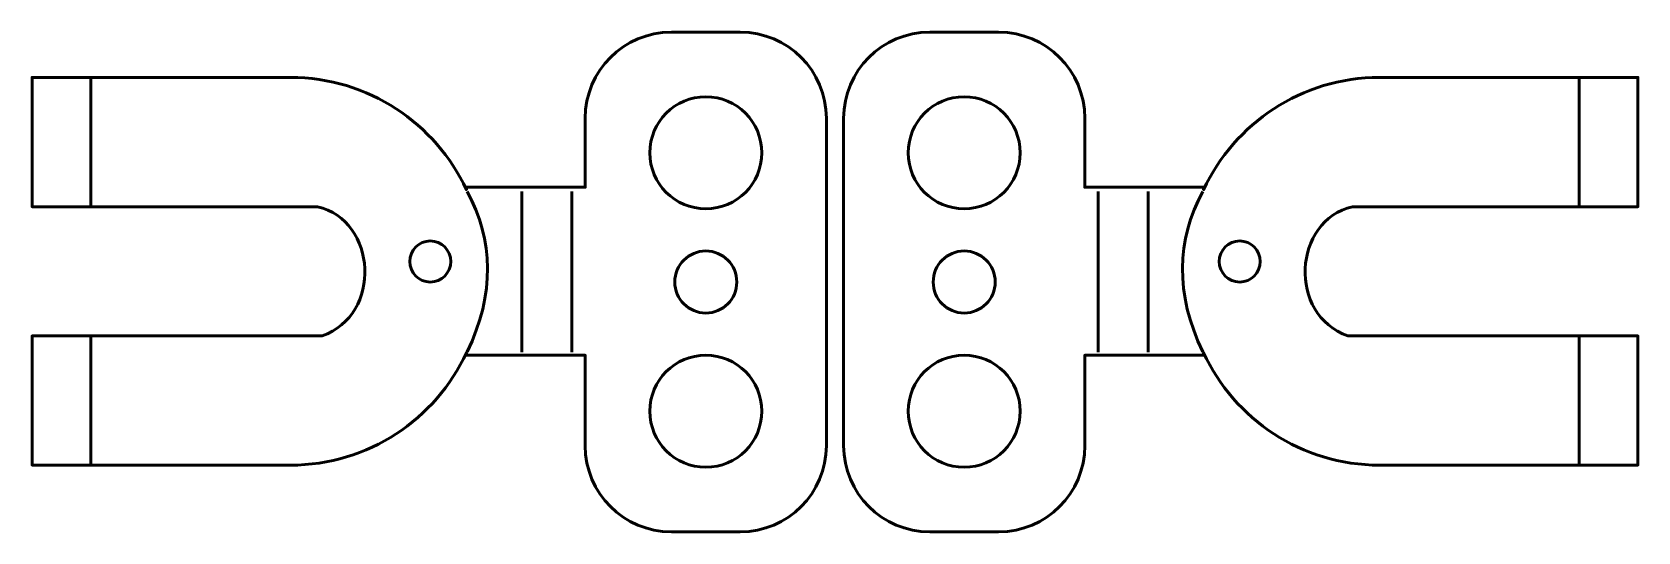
# Model space of a CAD drawing. Header units: centimetres. Extents: x -14.66 to -5.34, y -11.45 to -8.55.
import ezdxf

# ---------------------------------------------------------------- set-up
doc = ezdxf.new("R2010")
doc.units = ezdxf.units.CM
doc.header["$MEASUREMENT"] = 0
doc.layers.add('Layer 1', color=7, linetype='Continuous')

msp = doc.modelspace()

# ---------------------------------------------------------------- linework, layer by layer
at = {"layer": 'Layer 1', "lineweight": 53}
for centre, major_axis in [((-10.75, -9.25), (0, 0.325)), ((-9.25, -9.25), (0, 0.325)), ((-10.75, -10), (0, 0.18)), ((-9.25, -10), (0, 0.18)), ((-10.75, -10.75), (0, 0.325)), ((-9.25, -10.75), (0, 0.325))]:
    msp.add_ellipse(centre, major_axis=major_axis, ratio=1, dxfattribs=at)
for points in [[(-11.45, -10.95), (-11.45, -10.95), (-11.45, -10.42548), (-11.45, -10.42548), (-11.45, -10.42548), (-11.45, -10.42548), (-12.13984, -10.42548), (-12.13984, -10.42548), (-12.13984, -10.42548), (-12.13984, -10.42548), (-12.13984, -10.41068), (-12.13984, -10.41068), (-12.13984, -10.41068), (-12.31845, -10.7959), (-12.70843, -11.06283), (-13.16083, -11.06283), (-13.16083, -11.06283), (-13.16083, -11.06283), (-14.66077, -11.06283), (-14.66077, -11.06283), (-14.66077, -11.06283), (-14.66077, -11.06283), (-14.66083, -10.3129), (-14.66083, -10.3129), (-14.66083, -10.3129), (-14.66083, -10.3129), (-12.97792, -10.3129), (-12.97792, -10.3129), (-12.97792, -10.3129), (-12.62627, -10.19121), (-12.65892, -9.64194), (-13.00438, -9.56289), (-13.00438, -9.56289), (-13.00438, -9.56289), (-14.66083, -9.56289), (-14.66083, -9.56289), (-14.66083, -9.56289), (-14.66083, -9.56289), (-14.66077, -8.81282), (-14.66077, -8.81282), (-14.66077, -8.81282), (-14.66077, -8.81282), (-13.16083, -8.81282), (-13.16083, -8.81282), (-13.16083, -8.81282), (-12.70843, -8.81282), (-12.31845, -9.08001), (-12.13984, -9.46496), (-12.13984, -9.46496), (-12.13984, -9.46496), (-12.13984, -9.45047), (-12.13984, -9.45047), (-12.13984, -9.45047), (-12.13984, -9.45047), (-11.45, -9.45047), (-11.45, -9.45047), (-11.45, -9.45047), (-11.45, -9.45047), (-11.45, -9.05), (-11.45, -9.05), (-11.45, -9.05), (-11.45, -8.77386), (-11.22614, -8.55), (-10.95, -8.55), (-10.95, -8.55), (-10.95, -8.55), (-10.55, -8.55), (-10.55, -8.55), (-10.55, -8.55), (-10.27386, -8.55), (-10.05, -8.77386), (-10.05, -9.05), (-10.05, -9.05), (-10.05, -9.05), (-10.05, -10.95), (-10.05, -10.95), (-10.05, -10.95), (-10.05, -11.22614), (-10.27386, -11.45), (-10.55, -11.45), (-10.55, -11.45), (-10.55, -11.45), (-10.95, -11.45), (-10.95, -11.45), (-10.95, -11.45), (-11.22614, -11.45), (-11.45, -11.22614), (-11.45, -10.95)], [(-8.55, -10.95), (-8.55, -10.95), (-8.55, -10.42548), (-8.55, -10.42548), (-8.55, -10.42548), (-8.55, -10.42548), (-7.86016, -10.42548), (-7.86016, -10.42548), (-7.86016, -10.42548), (-7.86016, -10.42548), (-7.86016, -10.41068), (-7.86016, -10.41068), (-7.86016, -10.41068), (-7.68155, -10.7959), (-7.29157, -11.06283), (-6.83917, -11.06283), (-6.83917, -11.06283), (-6.83917, -11.06283), (-5.33923, -11.06283), (-5.33923, -11.06283), (-5.33923, -11.06283), (-5.33923, -11.06283), (-5.33917, -10.3129), (-5.33917, -10.3129), (-5.33917, -10.3129), (-5.33917, -10.3129), (-7.02208, -10.3129), (-7.02208, -10.3129), (-7.02208, -10.3129), (-7.37373, -10.19121), (-7.34108, -9.64194), (-6.99562, -9.56289), (-6.99562, -9.56289), (-6.99562, -9.56289), (-5.33917, -9.56289), (-5.33917, -9.56289), (-5.33917, -9.56289), (-5.33917, -9.56289), (-5.33923, -8.81282), (-5.33923, -8.81282), (-5.33923, -8.81282), (-5.33923, -8.81282), (-6.83917, -8.81282), (-6.83917, -8.81282), (-6.83917, -8.81282), (-7.29157, -8.81282), (-7.68155, -9.08001), (-7.86016, -9.46496), (-7.86016, -9.46496), (-7.86016, -9.46496), (-7.86016, -9.45047), (-7.86016, -9.45047), (-7.86016, -9.45047), (-7.86016, -9.45047), (-8.55, -9.45047), (-8.55, -9.45047), (-8.55, -9.45047), (-8.55, -9.45047), (-8.55, -9.05), (-8.55, -9.05), (-8.55, -9.05), (-8.55, -8.77386), (-8.77386, -8.55), (-9.05, -8.55), (-9.05, -8.55), (-9.05, -8.55), (-9.45, -8.55), (-9.45, -8.55), (-9.45, -8.55), (-9.72614, -8.55), (-9.95, -8.77386), (-9.95, -9.05), (-9.95, -9.05), (-9.95, -9.05), (-9.95, -10.95), (-9.95, -10.95), (-9.95, -10.95), (-9.95, -11.22614), (-9.72614, -11.45), (-9.45, -11.45), (-9.45, -11.45), (-9.45, -11.45), (-9.05, -11.45), (-9.05, -11.45), (-9.05, -11.45), (-8.77386, -11.45), (-8.55, -11.22614), (-8.55, -10.95)]]:
    msp.add_open_spline(points, degree=3, knots=[0, 0, 0, 0, 0.0434783, 0.0434783, 0.0434783, 0.0434783, 0.0869565, 0.0869565, 0.0869565, 0.0869565, 0.1304348, 0.1304348, 0.1304348, 0.1304348, 0.173913, 0.173913, 0.173913, 0.173913, 0.2173913, 0.2173913, 0.2173913, 0.2173913, 0.2608696, 0.2608696, 0.2608696, 0.2608696, 0.3043478, 0.3043478, 0.3043478, 0.3043478, 0.3478261, 0.3478261, 0.3478261, 0.3478261, 0.3913043, 0.3913043, 0.3913043, 0.3913043, 0.4347826, 0.4347826, 0.4347826, 0.4347826, 0.4782609, 0.4782609, 0.4782609, 0.4782609, 0.5217391, 0.5217391, 0.5217391, 0.5217391, 0.5652174, 0.5652174, 0.5652174, 0.5652174, 0.6086957, 0.6086957, 0.6086957, 0.6086957, 0.6521739, 0.6521739, 0.6521739, 0.6521739, 0.6956522, 0.6956522, 0.6956522, 0.6956522, 0.7391304, 0.7391304, 0.7391304, 0.7391304, 0.7826087, 0.7826087, 0.7826087, 0.7826087, 0.826087, 0.826087, 0.826087, 0.826087, 0.8695652, 0.8695652, 0.8695652, 0.8695652, 0.9130435, 0.9130435, 0.9130435, 0.9130435, 1, 1, 1, 1], dxfattribs=at)
at = {"layer": 'Layer 1', "color": 5, "lineweight": 53}
for points in [[(-14.32043, -9.5629), (-14.32043, -9.5629), (-14.32043, -8.81282), (-14.32043, -8.81282)], [(-5.67957, -9.5629), (-5.67957, -9.5629), (-5.67957, -8.81282), (-5.67957, -8.81282)], [(-12.1355, -10.40595), (-11.97235, -10.06643), (-11.98233, -9.75682), (-12.1355, -9.475)], [(-11.81799, -10.40786), (-11.81799, -10.40786), (-11.81799, -9.47497), (-11.81799, -9.47497)], [(-11.52696, -10.40786), (-11.52696, -10.40786), (-11.52696, -9.47497), (-11.52696, -9.47497)], [(-8.47304, -10.40786), (-8.47304, -10.40786), (-8.47304, -9.47497), (-8.47304, -9.47497)], [(-8.18201, -10.40786), (-8.18201, -10.40786), (-8.18201, -9.47497), (-8.18201, -9.47497)], [(-7.8645, -10.40595), (-8.02765, -10.06643), (-8.01767, -9.75682), (-7.8645, -9.475)], [(-14.32043, -10.3129), (-14.32043, -10.3129), (-14.32043, -11.06284), (-14.32043, -11.06284)], [(-5.67957, -10.3129), (-5.67957, -10.3129), (-5.67957, -11.06284), (-5.67957, -11.06284)]]:
    msp.add_open_spline(points, degree=3, dxfattribs=at)
for points in [[(-12.46837, -9.88102), (-12.46837, -9.94678), (-12.41504, -10.00008), (-12.34931, -10.00008), (-12.34931, -10.00008), (-12.28355, -10.00008), (-12.23025, -9.94678), (-12.23025, -9.88102), (-12.23025, -9.88102), (-12.23025, -9.81529), (-12.28355, -9.76195), (-12.34931, -9.76195), (-12.34931, -9.76195), (-12.41504, -9.76195), (-12.46837, -9.81529), (-12.46837, -9.88102)], [(-7.53163, -9.88102), (-7.53163, -9.94678), (-7.58496, -10.00008), (-7.65069, -10.00008), (-7.65069, -10.00008), (-7.71645, -10.00008), (-7.76975, -9.94678), (-7.76975, -9.88102), (-7.76975, -9.88102), (-7.76975, -9.81529), (-7.71645, -9.76195), (-7.65069, -9.76195), (-7.65069, -9.76195), (-7.58496, -9.76195), (-7.53163, -9.81529), (-7.53163, -9.88102)]]:
    msp.add_open_spline(points, degree=3, knots=[0, 0, 0, 0, 0.2, 0.2, 0.2, 0.2, 0.4, 0.4, 0.4, 0.4, 0.6, 0.6, 0.6, 0.6, 1, 1, 1, 1], dxfattribs=at)

doc.saveas('drawing.dxf')
